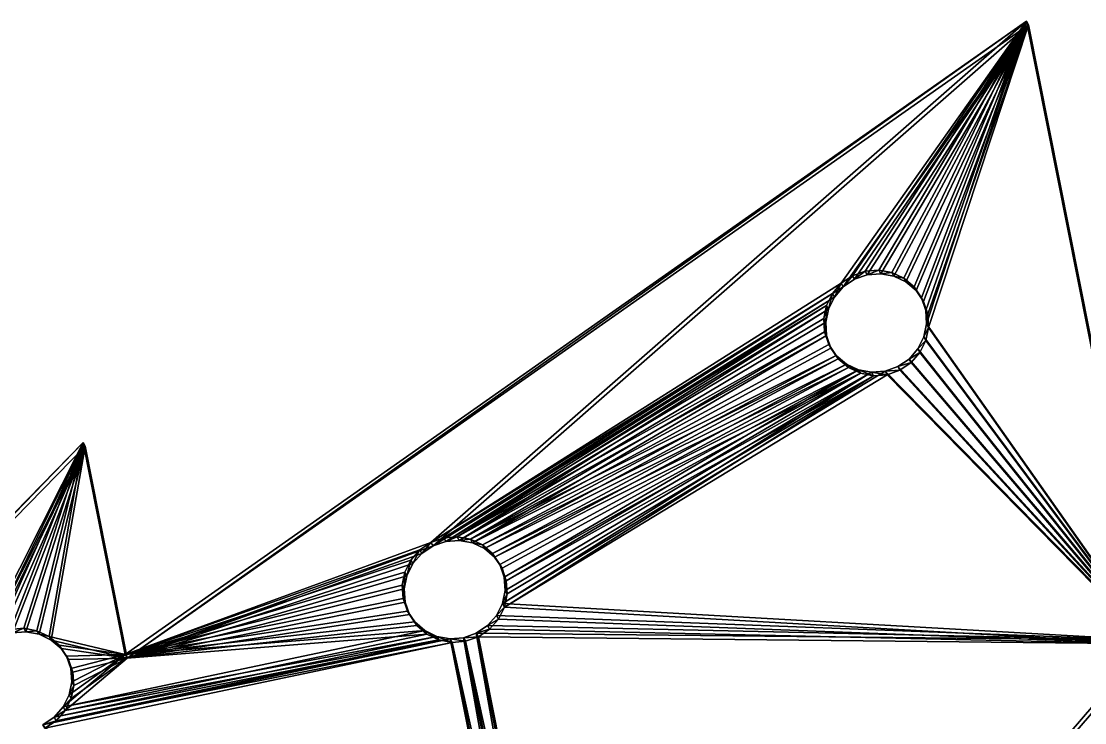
# Model space of a CAD drawing. Header units: metres. Extents: x 60.8 to 130.1, y 80.7 to 119.3.
# Drawn here: x 90.67 to 116.33, y 102.43 to 119.35 of the extents above; entities that cross this region are included whole.
import ezdxf

# ---------------------------------------------------------------- set-up
doc = ezdxf.new("R2010")
doc.units = ezdxf.units.M

msp = doc.modelspace()

# ---------------------------------------------------------------- linework, layer by layer
for points in [[(114.9252, 119.3481, 0.97978), (93.22643, 103.9915, 1.00928), (93.17705, 104.0785, 1.49917)], [(93.17705, 104.0785, 1.49917), (100.5569, 106.7812, 1.7631), (114.9252, 119.3481, 0.97978)], [(114.9746, 119.2611, 0.48989), (93.22643, 103.9915, 1.00928), (114.9252, 119.3481, 0.97978)], [(100.5569, 106.7812, 1.7631), (110.4554, 113.0291, 1.65136), (114.9252, 119.3481, 0.97978)], [(114.9252, 119.3481, 0.97978), (110.4554, 113.0291, 1.65136), (110.7259, 113.2114, 1.64624)], [(111.0337, 113.3191, 1.65815), (114.9252, 119.3481, 0.97978), (110.7259, 113.2114, 1.64624)], [(111.0337, 113.3191, 1.65815), (111.3578, 113.3448, 1.68626), (114.9252, 119.3481, 0.97978)], [(114.9252, 119.3481, 0.97978), (111.3578, 113.3448, 1.68626), (111.6761, 113.2866, 1.72867)], [(111.9669, 113.1487, 1.78247), (114.9252, 119.3481, 0.97978), (111.6761, 113.2866, 1.72867)], [(111.9669, 113.1487, 1.78247), (112.2104, 112.9403, 1.84401), (114.9252, 119.3481, 0.97978)], [(114.9252, 119.3481, 0.97978), (112.2104, 112.9403, 1.84401), (112.3899, 112.6758, 1.9091)], [(112.4934, 112.373, 1.97329), (114.9252, 119.3481, 0.97978), (112.3899, 112.6758, 1.9091)], [(112.4934, 112.373, 1.97329), (112.5136, 112.0527, 2.03221), (114.9252, 119.3481, 0.97978)], [(114.9252, 119.3481, 0.97978), (112.5136, 112.0527, 2.03221), (117.8881, 104.4203, 3.92929)], [(117.8881, 104.4203, 3.92929), (114.9746, 119.2611, 0.48989), (114.9252, 119.3481, 0.97978)], [(114.9746, 119.2611, 0.48989), (100.6063, 106.6942, 1.2732), (93.22643, 103.9915, 1.00928)], [(110.5047, 112.9421, 1.16147), (100.6063, 106.6942, 1.2732), (114.9746, 119.2611, 0.48989)], [(110.5047, 112.9421, 1.16147), (114.9746, 119.2611, 0.48989), (110.7753, 113.1245, 1.15635)], [(114.9746, 119.2611, 0.48989), (111.0831, 113.2321, 1.16826), (110.7753, 113.1245, 1.15635)], [(111.4072, 113.2578, 1.19637), (111.0831, 113.2321, 1.16826), (114.9746, 119.2611, 0.48989)], [(111.4072, 113.2578, 1.19637), (114.9746, 119.2611, 0.48989), (111.7255, 113.1996, 1.23877)], [(114.9746, 119.2611, 0.48989), (112.0163, 113.0617, 1.29258), (111.7255, 113.1996, 1.23877)], [(112.2597, 112.8533, 1.35412), (112.0163, 113.0617, 1.29258), (114.9746, 119.2611, 0.48989)], [(112.2597, 112.8533, 1.35412), (114.9746, 119.2611, 0.48989), (112.4393, 112.5888, 1.41921)], [(114.9746, 119.2611, 0.48989), (112.5427, 112.286, 1.4834), (112.4393, 112.5888, 1.41921)], [(112.563, 111.9657, 1.54232), (112.5427, 112.286, 1.4834), (114.9746, 119.2611, 0.48989)], [(112.563, 111.9657, 1.54232), (114.9746, 119.2611, 0.48989), (117.9374, 104.3333, 3.4394)], [(117.9374, 104.3333, 3.4394), (114.9746, 119.2611, 0.48989), (117.8881, 104.4203, 3.92929)], [(110.5047, 112.9421, 1.16147), (110.7259, 113.2114, 1.64624), (110.4554, 113.0291, 1.65136)], [(110.7753, 113.1245, 1.15635), (110.7259, 113.2114, 1.64624), (110.5047, 112.9421, 1.16147)], [(110.7753, 113.1245, 1.15635), (111.0337, 113.3191, 1.65815), (110.7259, 113.2114, 1.64624)], [(111.0831, 113.2321, 1.16826), (111.0337, 113.3191, 1.65815), (110.7753, 113.1245, 1.15635)], [(111.0831, 113.2321, 1.16826), (111.3578, 113.3448, 1.68626), (111.0337, 113.3191, 1.65815)], [(111.4072, 113.2578, 1.19637), (111.3578, 113.3448, 1.68626), (111.0831, 113.2321, 1.16826)], [(111.4072, 113.2578, 1.19637), (111.6761, 113.2866, 1.72867), (111.3578, 113.3448, 1.68626)], [(111.7255, 113.1996, 1.23877), (111.6761, 113.2866, 1.72867), (111.4072, 113.2578, 1.19637)], [(111.7255, 113.1996, 1.23877), (111.9669, 113.1487, 1.78247), (111.6761, 113.2866, 1.72867)], [(112.0163, 113.0617, 1.29258), (111.9669, 113.1487, 1.78247), (111.7255, 113.1996, 1.23877)], [(100.5569, 106.7812, 1.7631), (110.2405, 112.7844, 1.67314), (110.4554, 113.0291, 1.65136)], [(110.5047, 112.9421, 1.16147), (110.2899, 112.6974, 1.18325), (100.6063, 106.6942, 1.2732)], [(110.2899, 112.6974, 1.18325), (110.4554, 113.0291, 1.65136), (110.2405, 112.7844, 1.67314)], [(110.5047, 112.9421, 1.16147), (110.4554, 113.0291, 1.65136), (110.2899, 112.6974, 1.18325)], [(112.0163, 113.0617, 1.29258), (112.2104, 112.9403, 1.84401), (111.9669, 113.1487, 1.78247)], [(112.2597, 112.8533, 1.35412), (112.2104, 112.9403, 1.84401), (112.0163, 113.0617, 1.29258)], [(112.2597, 112.8533, 1.35412), (112.3899, 112.6758, 1.9091), (112.2104, 112.9403, 1.84401)], [(100.8647, 106.8889, 1.775), (110.2405, 112.7844, 1.67314), (100.5569, 106.7812, 1.7631)], [(100.6063, 106.6942, 1.2732), (110.2899, 112.6974, 1.18325), (100.9141, 106.8019, 1.28511)], [(100.8647, 106.8889, 1.775), (110.096, 112.4942, 1.71011), (110.2405, 112.7844, 1.67314)], [(100.9141, 106.8019, 1.28511), (110.2899, 112.6974, 1.18325), (110.1454, 112.4072, 1.22022)], [(110.1454, 112.4072, 1.22022), (110.2405, 112.7844, 1.67314), (110.096, 112.4942, 1.71011)], [(110.2899, 112.6974, 1.18325), (110.2405, 112.7844, 1.67314), (110.1454, 112.4072, 1.22022)], [(112.4393, 112.5888, 1.41921), (112.3899, 112.6758, 1.9091), (112.2597, 112.8533, 1.35412)], [(112.4393, 112.5888, 1.41921), (112.4934, 112.373, 1.97329), (112.3899, 112.6758, 1.9091)], [(101.1888, 106.9146, 1.80311), (110.096, 112.4942, 1.71011), (100.8647, 106.8889, 1.775)], [(100.9141, 106.8019, 1.28511), (110.1454, 112.4072, 1.22022), (101.2382, 106.8276, 1.31322)], [(110.0317, 112.1782, 1.75975), (110.096, 112.4942, 1.71011), (101.1888, 106.9146, 1.80311)], [(101.2382, 106.8276, 1.31322), (110.1454, 112.4072, 1.22022), (110.081, 112.0912, 1.26986)], [(110.081, 112.0912, 1.26986), (110.096, 112.4942, 1.71011), (110.0317, 112.1782, 1.75975)], [(110.1454, 112.4072, 1.22022), (110.096, 112.4942, 1.71011), (110.081, 112.0912, 1.26986)], [(112.5427, 112.286, 1.4834), (112.4934, 112.373, 1.97329), (112.4393, 112.5888, 1.41921)], [(110.0317, 112.1782, 1.75975), (101.1888, 106.9146, 1.80311), (110.0519, 111.8579, 1.81867)], [(110.1013, 111.7709, 1.32878), (110.0317, 112.1782, 1.75975), (110.0519, 111.8579, 1.81867)], [(110.081, 112.0912, 1.26986), (110.0317, 112.1782, 1.75975), (110.1013, 111.7709, 1.32878)], [(112.5427, 112.286, 1.4834), (112.5136, 112.0527, 2.03221), (112.4934, 112.373, 1.97329)], [(112.563, 111.9657, 1.54232), (112.5136, 112.0527, 2.03221), (112.5427, 112.286, 1.4834)], [(110.1013, 111.7709, 1.32878), (101.2382, 106.8276, 1.31322), (110.081, 112.0912, 1.26986)], [(112.563, 111.9657, 1.54232), (112.4493, 111.7366, 2.08185), (112.5136, 112.0527, 2.03221)], [(117.8881, 104.4203, 3.92929), (112.5136, 112.0527, 2.03221), (112.4493, 111.7366, 2.08185)], [(112.4986, 111.6497, 1.59196), (112.4493, 111.7366, 2.08185), (112.563, 111.9657, 1.54232)], [(112.563, 111.9657, 1.54232), (117.9374, 104.3333, 3.4394), (112.4986, 111.6497, 1.59196)], [(110.0519, 111.8579, 1.81867), (101.1888, 106.9146, 1.80311), (101.5071, 106.8564, 1.84552)], [(110.1013, 111.7709, 1.32878), (101.5564, 106.7694, 1.35563), (101.2382, 106.8276, 1.31322)], [(110.0519, 111.8579, 1.81867), (101.5071, 106.8564, 1.84552), (110.1553, 111.5551, 1.88286)], [(110.2047, 111.4681, 1.39297), (101.5564, 106.7694, 1.35563), (110.1013, 111.7709, 1.32878)], [(110.1553, 111.5551, 1.88286), (110.2047, 111.4681, 1.39297), (110.0519, 111.8579, 1.81867)], [(110.2047, 111.4681, 1.39297), (110.1013, 111.7709, 1.32878), (110.0519, 111.8579, 1.81867)], [(112.4986, 111.6497, 1.59196), (112.3047, 111.4464, 2.11882), (112.4493, 111.7366, 2.08185)], [(112.3047, 111.4464, 2.11882), (117.8881, 104.4203, 3.92929), (112.4493, 111.7366, 2.08185)], [(112.3541, 111.3594, 1.62893), (112.3047, 111.4464, 2.11882), (112.4986, 111.6497, 1.59196)], [(117.9374, 104.3333, 3.4394), (112.3541, 111.3594, 1.62893), (112.4986, 111.6497, 1.59196)], [(101.5071, 106.8564, 1.84552), (110.3349, 111.2905, 1.94794), (110.1553, 111.5551, 1.88286)], [(110.2047, 111.4681, 1.39297), (110.3843, 111.2035, 1.45805), (101.5564, 106.7694, 1.35563)], [(110.1553, 111.5551, 1.88286), (110.3843, 111.2035, 1.45805), (110.2047, 111.4681, 1.39297)], [(110.1553, 111.5551, 1.88286), (110.3349, 111.2905, 1.94794), (110.3843, 111.2035, 1.45805)], [(112.3541, 111.3594, 1.62893), (112.0899, 111.2018, 2.1406), (112.3047, 111.4464, 2.11882)], [(112.3047, 111.4464, 2.11882), (112.0899, 111.2018, 2.1406), (117.8881, 104.4203, 3.92929)], [(112.1393, 111.1148, 1.65071), (112.0899, 111.2018, 2.1406), (112.3541, 111.3594, 1.62893)], [(112.1393, 111.1148, 1.65071), (112.3541, 111.3594, 1.62893), (117.9374, 104.3333, 3.4394)], [(101.7979, 106.7185, 1.89933), (110.3349, 111.2905, 1.94794), (101.5071, 106.8564, 1.84552)], [(101.5564, 106.7694, 1.35563), (110.3843, 111.2035, 1.45805), (101.8472, 106.6315, 1.40943)], [(101.7979, 106.7185, 1.89933), (110.5784, 111.0822, 2.00949), (110.3349, 111.2905, 1.94794)], [(101.8472, 106.6315, 1.40943), (110.3843, 111.2035, 1.45805), (110.6278, 110.9952, 1.51959)], [(110.3843, 111.2035, 1.45805), (110.3349, 111.2905, 1.94794), (110.6278, 110.9952, 1.51959)], [(110.6278, 110.9952, 1.51959), (110.3349, 111.2905, 1.94794), (110.5784, 111.0822, 2.00949)], [(112.1393, 111.1148, 1.65071), (111.8193, 111.0194, 2.14572), (112.0899, 111.2018, 2.1406)], [(117.8881, 104.4203, 3.92929), (112.0899, 111.2018, 2.1406), (111.8193, 111.0194, 2.14572)], [(111.8687, 110.9324, 1.65582), (111.8193, 111.0194, 2.14572), (112.1393, 111.1148, 1.65071)], [(112.1393, 111.1148, 1.65071), (117.9374, 104.3333, 3.4394), (111.8687, 110.9324, 1.65582)], [(102.0413, 106.5101, 1.96087), (110.5784, 111.0822, 2.00949), (101.7979, 106.7185, 1.89933)], [(101.8472, 106.6315, 1.40943), (110.6278, 110.9952, 1.51959), (102.0907, 106.4231, 1.47098)], [(110.8692, 110.9442, 2.06329), (110.5784, 111.0822, 2.00949), (102.0413, 106.5101, 1.96087)], [(102.2209, 106.2455, 2.02595), (110.8692, 110.9442, 2.06329), (102.0413, 106.5101, 1.96087)], [(102.0907, 106.4231, 1.47098), (110.6278, 110.9952, 1.51959), (110.9185, 110.8572, 1.5734)], [(102.2703, 106.1585, 1.53606), (102.0907, 106.4231, 1.47098), (110.9185, 110.8572, 1.5734)], [(102.2209, 106.2455, 2.02595), (102.3243, 105.9428, 2.09014), (110.8692, 110.9442, 2.06329)], [(102.2703, 106.1585, 1.53606), (110.9185, 110.8572, 1.5734), (102.3737, 105.8558, 1.60025)], [(111.5115, 110.9117, 2.13381), (102.2802, 105.3064, 2.1987), (117.8881, 104.4203, 3.92929)], [(111.5115, 110.9117, 2.13381), (111.1874, 110.8861, 2.1057), (102.2802, 105.3064, 2.1987)], [(102.2802, 105.3064, 2.1987), (111.1874, 110.8861, 2.1057), (102.3446, 105.6225, 2.14906)], [(102.3243, 105.9428, 2.09014), (111.1874, 110.8861, 2.1057), (110.8692, 110.9442, 2.06329)], [(102.3446, 105.6225, 2.14906), (111.1874, 110.8861, 2.1057), (102.3243, 105.9428, 2.09014)], [(110.9185, 110.8572, 1.5734), (111.2368, 110.7991, 1.6158), (102.3737, 105.8558, 1.60025)], [(110.9185, 110.8572, 1.5734), (110.5784, 111.0822, 2.00949), (110.8692, 110.9442, 2.06329)], [(110.6278, 110.9952, 1.51959), (110.5784, 111.0822, 2.00949), (110.9185, 110.8572, 1.5734)], [(111.2368, 110.7991, 1.6158), (110.8692, 110.9442, 2.06329), (111.1874, 110.8861, 2.1057)], [(110.9185, 110.8572, 1.5734), (110.8692, 110.9442, 2.06329), (111.2368, 110.7991, 1.6158)], [(111.5609, 110.8248, 1.64392), (111.1874, 110.8861, 2.1057), (111.5115, 110.9117, 2.13381)], [(111.2368, 110.7991, 1.6158), (111.1874, 110.8861, 2.1057), (111.5609, 110.8248, 1.64392)], [(111.8687, 110.9324, 1.65582), (111.5115, 110.9117, 2.13381), (111.8193, 111.0194, 2.14572)], [(111.5115, 110.9117, 2.13381), (117.8881, 104.4203, 3.92929), (111.8193, 111.0194, 2.14572)], [(111.5609, 110.8248, 1.64392), (111.5115, 110.9117, 2.13381), (111.8687, 110.9324, 1.65582)], [(117.9374, 104.3333, 3.4394), (111.5609, 110.8248, 1.64392), (111.8687, 110.9324, 1.65582)], [(102.3296, 105.2194, 1.70881), (111.2368, 110.7991, 1.6158), (111.5609, 110.8248, 1.64392)], [(102.3296, 105.2194, 1.70881), (111.5609, 110.8248, 1.64392), (117.9374, 104.3333, 3.4394)], [(102.394, 105.5355, 1.65917), (111.2368, 110.7991, 1.6158), (102.3296, 105.2194, 1.70881)], [(102.3737, 105.8558, 1.60025), (111.2368, 110.7991, 1.6158), (102.394, 105.5355, 1.65917)], [(92.16321, 109.1866, 0.48989), (78.93466, 95.51814, 1.07339), (78.88528, 95.60513, 1.56328)], [(89.6149, 104.148, 1.12777), (92.16321, 109.1866, 0.48989), (78.88528, 95.60513, 1.56328)], [(92.21259, 109.0996), (78.93466, 95.51814, 1.07339), (92.16321, 109.1866, 0.48989)], [(89.66428, 104.061, 0.63788), (78.93466, 95.51814, 1.07339), (92.21259, 109.0996)], [(89.82976, 104.3926, 1.10599), (92.16321, 109.1866, 0.48989), (89.6149, 104.148, 1.12777)], [(89.66428, 104.061, 0.63788), (92.21259, 109.0996), (89.87914, 104.3056, 0.6161)], [(90.1003, 104.575, 1.10088), (92.16321, 109.1866, 0.48989), (89.82976, 104.3926, 1.10599)], [(92.21259, 109.0996), (90.14969, 104.488, 0.61099), (89.87914, 104.3056, 0.6161)], [(90.40811, 104.6826, 1.11278), (92.16321, 109.1866, 0.48989), (90.1003, 104.575, 1.10088)], [(90.4575, 104.5956, 0.62289), (90.14969, 104.488, 0.61099), (92.21259, 109.0996)], [(90.73221, 104.7083, 1.14089), (92.16321, 109.1866, 0.48989), (90.40811, 104.6826, 1.11278)], [(90.4575, 104.5956, 0.62289), (92.21259, 109.0996), (90.78159, 104.6213, 0.651)], [(91.05049, 104.6502, 1.1833), (92.16321, 109.1866, 0.48989), (90.73221, 104.7083, 1.14089)], [(92.21259, 109.0996), (91.09987, 104.5632, 0.69341), (90.78159, 104.6213, 0.651)], [(91.34128, 104.5122, 1.23711), (92.16321, 109.1866, 0.48989), (91.05049, 104.6502, 1.1833)], [(91.39066, 104.4252, 0.74722), (91.09987, 104.5632, 0.69341), (92.21259, 109.0996)], [(93.17705, 104.0785, 1.49917), (92.16321, 109.1866, 0.48989), (91.34128, 104.5122, 1.23711)], [(91.39066, 104.4252, 0.74722), (92.21259, 109.0996), (93.22643, 103.9915, 1.00928)], [(93.17705, 104.0785, 1.49917), (92.21259, 109.0996), (92.16321, 109.1866, 0.48989)], [(93.22643, 103.9915, 1.00928), (92.21259, 109.0996), (93.17705, 104.0785, 1.49917)], [(93.17705, 104.0785, 1.49917), (100.2863, 106.5988, 1.76821), (100.5569, 106.7812, 1.7631)], [(100.3357, 106.5119, 1.27832), (100.5569, 106.7812, 1.7631), (100.2863, 106.5988, 1.76821)], [(100.6063, 106.6942, 1.2732), (100.5569, 106.7812, 1.7631), (100.3357, 106.5119, 1.27832)], [(100.6063, 106.6942, 1.2732), (100.8647, 106.8889, 1.775), (100.5569, 106.7812, 1.7631)], [(100.9141, 106.8019, 1.28511), (100.8647, 106.8889, 1.775), (100.6063, 106.6942, 1.2732)], [(100.9141, 106.8019, 1.28511), (101.1888, 106.9146, 1.80311), (100.8647, 106.8889, 1.775)], [(101.2382, 106.8276, 1.31322), (101.1888, 106.9146, 1.80311), (100.9141, 106.8019, 1.28511)], [(101.2382, 106.8276, 1.31322), (101.5071, 106.8564, 1.84552), (101.1888, 106.9146, 1.80311)], [(101.5564, 106.7694, 1.35563), (101.5071, 106.8564, 1.84552), (101.2382, 106.8276, 1.31322)], [(101.5564, 106.7694, 1.35563), (101.7979, 106.7185, 1.89933), (101.5071, 106.8564, 1.84552)], [(101.8472, 106.6315, 1.40943), (101.7979, 106.7185, 1.89933), (101.5564, 106.7694, 1.35563)], [(93.17705, 104.0785, 1.49917), (100.0715, 106.3542, 1.79), (100.2863, 106.5988, 1.76821)], [(93.22643, 103.9915, 1.00928), (100.6063, 106.6942, 1.2732), (100.3357, 106.5119, 1.27832)], [(100.1209, 106.2672, 1.3001), (93.22643, 103.9915, 1.00928), (100.3357, 106.5119, 1.27832)], [(100.1209, 106.2672, 1.3001), (100.2863, 106.5988, 1.76821), (100.0715, 106.3542, 1.79)], [(100.3357, 106.5119, 1.27832), (100.2863, 106.5988, 1.76821), (100.1209, 106.2672, 1.3001)], [(101.8472, 106.6315, 1.40943), (102.0413, 106.5101, 1.96087), (101.7979, 106.7185, 1.89933)], [(102.0907, 106.4231, 1.47098), (102.0413, 106.5101, 1.96087), (101.8472, 106.6315, 1.40943)], [(102.0907, 106.4231, 1.47098), (102.2209, 106.2455, 2.02595), (102.0413, 106.5101, 1.96087)], [(93.17705, 104.0785, 1.49917), (99.92696, 106.064, 1.82696), (100.0715, 106.3542, 1.79)], [(99.97634, 105.977, 1.33707), (93.22643, 103.9915, 1.00928), (100.1209, 106.2672, 1.3001)], [(99.97634, 105.977, 1.33707), (100.0715, 106.3542, 1.79), (99.92696, 106.064, 1.82696)], [(100.1209, 106.2672, 1.3001), (100.0715, 106.3542, 1.79), (99.97634, 105.977, 1.33707)], [(102.2703, 106.1585, 1.53606), (102.2209, 106.2455, 2.02595), (102.0907, 106.4231, 1.47098)], [(102.2703, 106.1585, 1.53606), (102.3243, 105.9428, 2.09014), (102.2209, 106.2455, 2.02595)], [(93.17705, 104.0785, 1.49917), (99.86263, 105.748, 1.8766), (99.92696, 106.064, 1.82696)], [(99.97634, 105.977, 1.33707), (99.91201, 105.661, 1.38671), (93.22643, 103.9915, 1.00928)], [(99.91201, 105.661, 1.38671), (99.92696, 106.064, 1.82696), (99.86263, 105.748, 1.8766)], [(99.97634, 105.977, 1.33707), (99.92696, 106.064, 1.82696), (99.91201, 105.661, 1.38671)], [(102.3737, 105.8558, 1.60025), (102.3243, 105.9428, 2.09014), (102.2703, 106.1585, 1.53606)], [(93.17705, 104.0785, 1.49917), (99.88287, 105.4276, 1.93552), (99.86263, 105.748, 1.8766)], [(99.93224, 105.3407, 1.44563), (99.86263, 105.748, 1.8766), (99.88287, 105.4276, 1.93552)], [(99.91201, 105.661, 1.38671), (99.86263, 105.748, 1.8766), (99.93224, 105.3407, 1.44563)], [(102.3737, 105.8558, 1.60025), (102.3446, 105.6225, 2.14906), (102.3243, 105.9428, 2.09014)], [(102.394, 105.5355, 1.65917), (102.3446, 105.6225, 2.14906), (102.3737, 105.8558, 1.60025)], [(99.91201, 105.661, 1.38671), (99.93224, 105.3407, 1.44563), (93.22643, 103.9915, 1.00928)], [(102.394, 105.5355, 1.65917), (102.2802, 105.3064, 2.1987), (102.3446, 105.6225, 2.14906)], [(102.3296, 105.2194, 1.70881), (102.2802, 105.3064, 2.1987), (102.394, 105.5355, 1.65917)], [(93.17705, 104.0785, 1.49917), (99.9863, 105.1249, 1.99971), (99.88287, 105.4276, 1.93552)], [(99.93224, 105.3407, 1.44563), (100.0357, 105.0379, 1.50982), (93.22643, 103.9915, 1.00928)], [(99.9863, 105.1249, 1.99971), (100.0357, 105.0379, 1.50982), (99.88287, 105.4276, 1.93552)], [(100.0357, 105.0379, 1.50982), (99.93224, 105.3407, 1.44563), (99.88287, 105.4276, 1.93552)], [(102.3296, 105.2194, 1.70881), (102.1357, 105.0162, 2.23567), (102.2802, 105.3064, 2.1987)], [(102.2802, 105.3064, 2.1987), (102.1357, 105.0162, 2.23567), (117.8881, 104.4203, 3.92929)], [(102.1851, 104.9292, 1.74578), (102.1357, 105.0162, 2.23567), (102.3296, 105.2194, 1.70881)], [(102.1851, 104.9292, 1.74578), (102.3296, 105.2194, 1.70881), (117.9374, 104.3333, 3.4394)], [(93.17705, 104.0785, 1.49917), (100.1659, 104.8603, 2.0648), (99.9863, 105.1249, 1.99971)], [(93.22643, 103.9915, 1.00928), (100.0357, 105.0379, 1.50982), (100.2152, 104.7733, 1.5749)], [(99.9863, 105.1249, 1.99971), (100.2152, 104.7733, 1.5749), (100.0357, 105.0379, 1.50982)], [(99.9863, 105.1249, 1.99971), (100.1659, 104.8603, 2.0648), (100.2152, 104.7733, 1.5749)], [(102.1851, 104.9292, 1.74578), (101.9209, 104.7716, 2.25745), (102.1357, 105.0162, 2.23567)], [(117.8881, 104.4203, 3.92929), (102.1357, 105.0162, 2.23567), (101.9209, 104.7716, 2.25745)], [(90.4575, 104.5956, 0.62289), (90.73221, 104.7083, 1.14089), (90.40811, 104.6826, 1.11278)], [(90.78159, 104.6213, 0.651), (90.73221, 104.7083, 1.14089), (90.4575, 104.5956, 0.62289)], [(90.78159, 104.6213, 0.651), (91.05049, 104.6502, 1.1833), (90.73221, 104.7083, 1.14089)], [(93.17705, 104.0785, 1.49917), (100.4093, 104.6519, 2.12634), (100.1659, 104.8603, 2.0648)], [(100.4587, 104.565, 1.63645), (93.22643, 103.9915, 1.00928), (100.2152, 104.7733, 1.5749)], [(100.2152, 104.7733, 1.5749), (100.1659, 104.8603, 2.0648), (100.4587, 104.565, 1.63645)], [(100.4587, 104.565, 1.63645), (100.1659, 104.8603, 2.0648), (100.4093, 104.6519, 2.12634)], [(101.9702, 104.6846, 1.76756), (101.6503, 104.5892, 2.26257), (101.9209, 104.7716, 2.25745)], [(101.6503, 104.5892, 2.26257), (117.8881, 104.4203, 3.92929), (101.9209, 104.7716, 2.25745)], [(101.6997, 104.5022, 1.77268), (101.6503, 104.5892, 2.26257), (101.9702, 104.6846, 1.76756)], [(117.9374, 104.3333, 3.4394), (101.6997, 104.5022, 1.77268), (101.9702, 104.6846, 1.76756)], [(101.9702, 104.6846, 1.76756), (101.9209, 104.7716, 2.25745), (102.1851, 104.9292, 1.74578)], [(102.1851, 104.9292, 1.74578), (117.9374, 104.3333, 3.4394), (101.9702, 104.6846, 1.76756)], [(91.09987, 104.5632, 0.69341), (91.05049, 104.6502, 1.1833), (90.78159, 104.6213, 0.651)], [(91.09987, 104.5632, 0.69341), (91.34128, 104.5122, 1.23711), (91.05049, 104.6502, 1.1833)], [(91.39066, 104.4252, 0.74722), (91.34128, 104.5122, 1.23711), (91.09987, 104.5632, 0.69341)], [(91.19373, 102.3829, 1.60035), (101.0184, 104.4559, 2.22255), (91.46429, 102.5653, 1.59523)], [(91.19373, 102.3829, 1.60035), (104.0874, 88.99351, 5.27769), (101.0184, 104.4559, 2.22255)], [(91.39066, 104.4252, 0.74722), (91.58475, 104.3039, 1.29865), (91.34128, 104.5122, 1.23711)], [(93.17705, 104.0785, 1.49917), (91.34128, 104.5122, 1.23711), (91.58475, 104.3039, 1.29865)], [(101.0184, 104.4559, 2.22255), (100.7001, 104.514, 2.18014), (91.46429, 102.5653, 1.59523)], [(91.46429, 102.5653, 1.59523), (100.7001, 104.514, 2.18014), (91.67915, 102.8099, 1.57345)], [(91.72852, 102.723, 1.08356), (100.7495, 104.427, 1.69025), (91.51366, 102.4783, 1.10534)], [(91.51366, 102.4783, 1.10534), (100.7495, 104.427, 1.69025), (101.0678, 104.3689, 1.73266)], [(93.17705, 104.0785, 1.49917), (91.67915, 102.8099, 1.57345), (100.4093, 104.6519, 2.12634)], [(91.67915, 102.8099, 1.57345), (100.7001, 104.514, 2.18014), (100.4093, 104.6519, 2.12634)], [(100.4587, 104.565, 1.63645), (91.72852, 102.723, 1.08356), (93.22643, 103.9915, 1.00928)], [(100.4587, 104.565, 1.63645), (100.7495, 104.427, 1.69025), (91.72852, 102.723, 1.08356)], [(100.7495, 104.427, 1.69025), (100.4093, 104.6519, 2.12634), (100.7001, 104.514, 2.18014)], [(100.4587, 104.565, 1.63645), (100.4093, 104.6519, 2.12634), (100.7495, 104.427, 1.69025)], [(101.0678, 104.3689, 1.73266), (100.7001, 104.514, 2.18014), (101.0184, 104.4559, 2.22255)], [(100.7495, 104.427, 1.69025), (100.7001, 104.514, 2.18014), (101.0678, 104.3689, 1.73266)], [(101.3919, 104.3945, 1.76077), (101.0184, 104.4559, 2.22255), (101.3425, 104.4815, 2.25066)], [(104.0874, 88.99351, 5.27769), (101.3425, 104.4815, 2.25066), (101.0184, 104.4559, 2.22255)], [(101.0678, 104.3689, 1.73266), (101.0184, 104.4559, 2.22255), (101.3919, 104.3945, 1.76077)], [(101.6997, 104.5022, 1.77268), (101.3425, 104.4815, 2.25066), (101.6503, 104.5892, 2.26257)], [(101.6503, 104.5892, 2.26257), (101.3425, 104.4815, 2.25066), (104.3952, 89.10118, 5.2896)], [(101.3919, 104.3945, 1.76077), (101.3425, 104.4815, 2.25066), (101.6997, 104.5022, 1.77268)], [(104.3952, 89.10118, 5.2896), (101.3425, 104.4815, 2.25066), (104.0874, 88.99351, 5.27769)], [(104.7686, 89.03984, 4.82782), (101.3919, 104.3945, 1.76077), (101.6997, 104.5022, 1.77268)], [(101.6503, 104.5892, 2.26257), (104.7193, 89.12684, 5.31771), (117.8881, 104.4203, 3.92929)], [(101.6503, 104.5892, 2.26257), (104.3952, 89.10118, 5.2896), (104.7193, 89.12684, 5.31771)], [(117.9374, 104.3333, 3.4394), (104.7686, 89.03984, 4.82782), (101.6997, 104.5022, 1.77268)], [(91.24312, 102.296, 1.11046), (101.0678, 104.3689, 1.73266), (104.1368, 88.90652, 4.7878)], [(91.24312, 102.296, 1.11046), (91.51366, 102.4783, 1.10534), (101.0678, 104.3689, 1.73266)], [(91.63413, 104.2169, 0.80876), (91.58475, 104.3039, 1.29865), (91.39066, 104.4252, 0.74722)], [(91.39066, 104.4252, 0.74722), (93.22643, 103.9915, 1.00928), (91.63413, 104.2169, 0.80876)], [(91.63413, 104.2169, 0.80876), (91.76433, 104.0393, 1.36373), (91.58475, 104.3039, 1.29865)], [(93.17705, 104.0785, 1.49917), (91.58475, 104.3039, 1.29865), (91.76433, 104.0393, 1.36373)], [(91.81371, 103.9523, 0.87384), (91.76433, 104.0393, 1.36373), (91.63413, 104.2169, 0.80876)], [(93.22643, 103.9915, 1.00928), (91.81371, 103.9523, 0.87384), (91.63413, 104.2169, 0.80876)], [(104.4446, 89.01419, 4.79971), (101.0678, 104.3689, 1.73266), (101.3919, 104.3945, 1.76077)], [(104.1368, 88.90652, 4.7878), (101.0678, 104.3689, 1.73266), (104.4446, 89.01419, 4.79971)], [(104.4446, 89.01419, 4.79971), (101.3919, 104.3945, 1.76077), (104.7686, 89.03984, 4.82782)], [(117.8881, 104.4203, 3.92929), (104.7193, 89.12684, 5.31771), (119.6179, 95.70043, 5.65213)], [(117.9374, 104.3333, 3.4394), (119.6673, 95.61344, 5.16224), (104.7686, 89.03984, 4.82782)], [(93.17705, 104.0785, 1.49917), (91.82366, 103.1002, 1.53648), (91.67915, 102.8099, 1.57345)], [(91.72852, 102.723, 1.08356), (91.87304, 103.0132, 1.04659), (93.22643, 103.9915, 1.00928)], [(93.17705, 104.0785, 1.49917), (91.76433, 104.0393, 1.36373), (91.86775, 103.7365, 1.42792)], [(91.81371, 103.9523, 0.87384), (91.86775, 103.7365, 1.42792), (91.76433, 104.0393, 1.36373)], [(91.91713, 103.6495, 0.93803), (91.81371, 103.9523, 0.87384), (93.22643, 103.9915, 1.00928)], [(91.91713, 103.6495, 0.93803), (91.86775, 103.7365, 1.42792), (91.81371, 103.9523, 0.87384)], [(93.17705, 104.0785, 1.49917), (91.88799, 103.4162, 1.48684), (91.82366, 103.1002, 1.53648)], [(93.17705, 104.0785, 1.49917), (91.86775, 103.7365, 1.42792), (91.88799, 103.4162, 1.48684)], [(93.22643, 103.9915, 1.00928), (91.87304, 103.0132, 1.04659), (91.93737, 103.3292, 0.99695)], [(91.91713, 103.6495, 0.93803), (93.22643, 103.9915, 1.00928), (91.93737, 103.3292, 0.99695)], [(91.91713, 103.6495, 0.93803), (91.88799, 103.4162, 1.48684), (91.86775, 103.7365, 1.42792)], [(91.93737, 103.3292, 0.99695), (91.82366, 103.1002, 1.53648), (91.88799, 103.4162, 1.48684)], [(91.93737, 103.3292, 0.99695), (91.88799, 103.4162, 1.48684), (91.91713, 103.6495, 0.93803)], [(91.87304, 103.0132, 1.04659), (91.82366, 103.1002, 1.53648), (91.93737, 103.3292, 0.99695)], [(91.87304, 103.0132, 1.04659), (91.67915, 102.8099, 1.57345), (91.82366, 103.1002, 1.53648)], [(91.72852, 102.723, 1.08356), (91.67915, 102.8099, 1.57345), (91.87304, 103.0132, 1.04659)], [(91.72852, 102.723, 1.08356), (91.46429, 102.5653, 1.59523), (91.67915, 102.8099, 1.57345)], [(91.51366, 102.4783, 1.10534), (91.46429, 102.5653, 1.59523), (91.72852, 102.723, 1.08356)], [(91.51366, 102.4783, 1.10534), (91.19373, 102.3829, 1.60035), (91.46429, 102.5653, 1.59523)], [(91.24312, 102.296, 1.11046), (91.19373, 102.3829, 1.60035), (91.51366, 102.4783, 1.10534)]]:
    msp.add_3dface(points)

doc.saveas('drawing.dxf')
